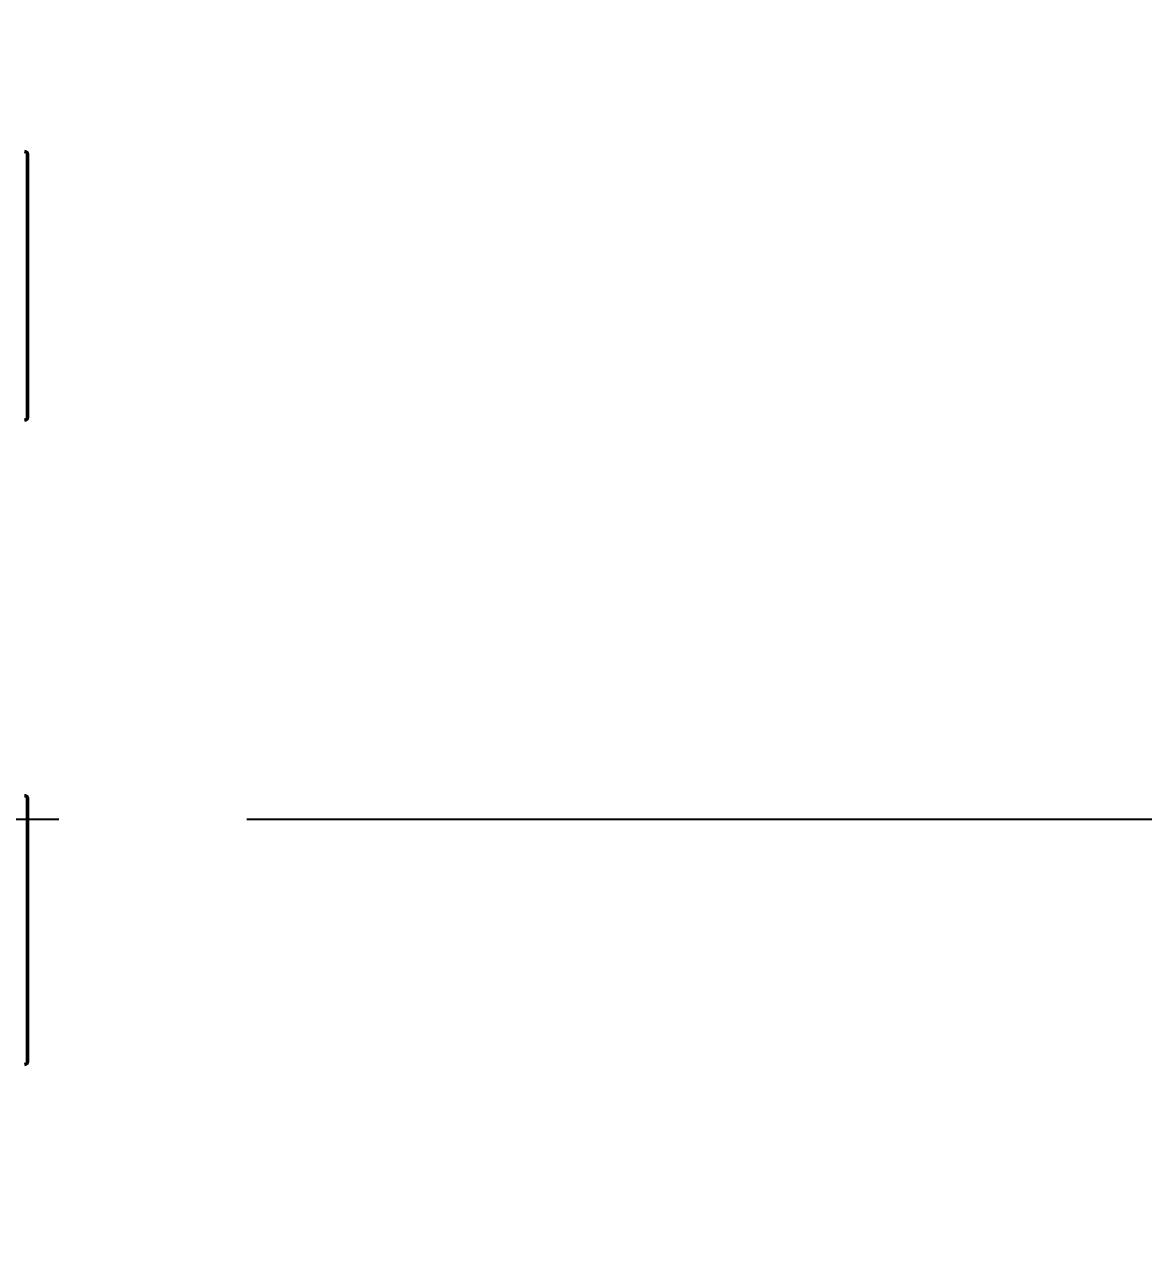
# Model space of a CAD drawing. Header units: millimetres. Extents: x 71 to 428, y 120 to 295.
# Drawn here: x 344.9 to 351.98, y 201.77 to 209.53 of the extents above; entities that cross this region are included whole.
import ezdxf

# ---------------------------------------------------------------- set-up
doc = ezdxf.new("R2010")
doc.units = ezdxf.units.MM
doc.header["$LTSCALE"] = 0.75
doc.linetypes.add('CENTER', pattern=[50.8, 31.75, -6.35, 6.35, -6.35])
doc.layers.add('Dim', color=3, linetype='Continuous', lineweight=25)
doc.layers.add('Visible', color=7, linetype='Continuous', lineweight=50)
doc.styles.get("Standard").update_dxf_attribs({"font": 'arial.ttf'})
doc.dimstyles.new('Dim-ISO-25', dxfattribs={"dimtxt": 3.5, "dimasz": 3.5, "dimexe": 2.1, "dimexo": 2.1, "dimgap": 1.4, "dimtad": 1, "dimzin": 12, "dimdsep": 46, "dimtxsty": 'Standard', "dimcen": 0, "dimazin": 3, "dimtp": 0.1, "dimtm": 0.1, "dimtfac": 0.714286, "dimtmove": 0, "dimatfit": 3, "dimfxl": 1, "dimtzin": 12, "dimarcsym": 0})

# ---------------------------------------------------------------- blocks, each defined once
blk = doc.blocks.new('*D109')
at = {"color": 0, "linetype": 'ByBlock', "lineweight": -2}
for p, q in [((352.9086, 242.8617), (269.2309, 242.8617)), ((271.3309, 242.8617), (271.3309, 204.496)), ((301.8219, 204.496), (269.2309, 204.496))]:
    blk.add_line(p, q, dxfattribs=at)
at = {"color": 0, "linetype": 'ByBlock'}
for points in [[(271.3309, 242.8617), (270.7475, 239.3617), (271.9142, 239.3617)], [(271.3309, 204.496), (270.7475, 207.996), (271.9142, 207.996)]]:
    blk.add_solid(points, dxfattribs=at)
at = {"layer": 'Defpoints', "color": 0, "linetype": 'ByBlock'}
for p in [(355.0086, 242.8617), (303.9219, 204.496)]:
    blk.add_point(p, dxfattribs=at)
at = {"color": 0, "linetype": 'ByBlock', "lineweight": -2, "insert": (268.1427, 223.6788), "char_height": 3.5, "attachment_point": 5, "rotation": 90}
blk.add_mtext('\\A0;38.37', dxfattribs=at)
blk = doc.blocks.new('*D127')
at = {"color": 0, "linetype": 'ByBlock', "lineweight": -2}
for p, q in [((318.3964, 202.3936), (318.3964, 119.8711)), ((354.8964, 148.7044), (354.8964, 119.8711)), ((318.3964, 121.9711), (354.8964, 121.9711))]:
    blk.add_line(p, q, dxfattribs=at)
at = {"color": 0, "linetype": 'ByBlock'}
for points in [[(318.3964, 121.9711), (321.8964, 121.3878), (321.8964, 122.5544)], [(354.8964, 121.9711), (351.3964, 121.3878), (351.3964, 122.5544)]]:
    blk.add_solid(points, dxfattribs=at)
at = {"layer": 'Defpoints', "color": 0, "linetype": 'ByBlock'}
for p in [(318.3964, 204.4936), (354.8964, 150.8044)]:
    blk.add_point(p, dxfattribs=at)
at = {"color": 0, "linetype": 'ByBlock', "lineweight": -2, "insert": (336.6464, 125.1593), "char_height": 3.5, "attachment_point": 5}
blk.add_mtext('\\A0;36.5', dxfattribs=at)

msp = doc.modelspace()

# ---------------------------------------------------------------- linework, layer by layer
at = {"color": 6, "linetype": 'CENTER', "ltscale": 0.25}
msp.add_line((428.4595, 204.496), (294.1476, 204.496), dxfattribs=at)
at = {"layer": 'Visible'}
for p, q in [((344.9195, 208.7033), (344.9195, 208.7036)), ((344.9195, 207.0433), (344.9195, 208.7033)), ((344.9195, 207.043), (344.9195, 207.0433)), ((344.9195, 204.6274), (344.9195, 204.6277)), ((344.9195, 202.9674), (344.9195, 204.6274)), ((344.9195, 202.9671), (344.9195, 202.9674))]:
    msp.add_line(p, q, dxfattribs=at)
at = {"layer": 'Visible', "extrusion": (0, 0, -1)}
msp.add_circle((-354.8964, 204.496), 47.93, dxfattribs=at)
for centre, start, end in [((-344.8995, 208.7033), 90.86396, 179.13602), ((-344.8995, 207.0433), 180.86396, 269.13602), ((-344.8995, 204.6274), 90.86396, 179.13602), ((-344.8995, 202.9674), 180.86396, 269.13602)]:
    msp.add_arc(centre, 0.02, start, end, dxfattribs=at)

# ---------------------------------------------------------------- dimensions: what is measured, and where the dimension line sits
at = {"layer": 'Dim'}
dim = msp.add_linear_dim(base=(271.3309, 204.496), p1=(355.0086, 242.8617), p2=(303.9219, 204.496), angle=90, dimstyle='Dim-ISO-25', dxfattribs=at)
dim.commit()
dim.dimension.update_dxf_attribs({"geometry": '*D109', "text_midpoint": (268.1427, 223.6788)})
dim = msp.add_linear_dim(base=(354.8964, 121.9711), p1=(318.3964, 204.4936), p2=(354.8964, 150.8044), dimstyle='Dim-ISO-25', dxfattribs=at)
dim.commit()
dim.dimension.update_dxf_attribs({"geometry": '*D127', "text_midpoint": (336.6464, 125.1593)})

doc.saveas('drawing.dxf')
